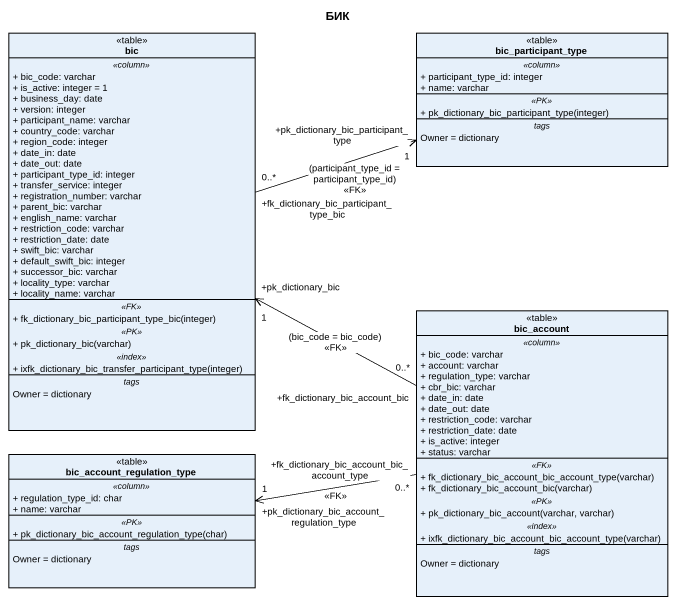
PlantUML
@startuml
title БИК
hide circle
hide empty members
skinparam classAttributeIconSize 0
class bic <<table>> {
  .. <<column>> ..
  + bic_code: varchar
  + is_active: integer = 1
  + business_day: date
  + version: integer
  + participant_name: varchar
  + country_code: varchar
  + region_code: integer
  + date_in: date
  + date_out: date
  + participant_type_id: integer
  + transfer_service: integer
  + registration_number: varchar
  + parent_bic: varchar
  + english_name: varchar
  + restriction_code: varchar
  + restriction_date: date
  + swift_bic: varchar
  + default_swift_bic: integer
  + successor_bic: varchar
  + locality_type: varchar
  + locality_name: varchar
  .. <<FK>> ..
  + fk_dictionary_bic_participant_type_bic(integer)
  .. <<PK>> ..
  + pk_dictionary_bic(varchar)
  .. <<index>> ..
  + ixfk_dictionary_bic_transfer_participant_type(integer)
  -- tags --
  Owner = dictionary
}
class bic_participant_type <<table>> {
  .. <<column>> ..
  + participant_type_id: integer
  + name: varchar
  .. <<PK>> ..
  + pk_dictionary_bic_participant_type(integer)
  -- tags --
  Owner = dictionary
}
class bic_account <<table>> {
  .. <<column>> ..
  + bic_code: varchar
  + account: varchar
  + regulation_type: varchar
  + cbr_bic: varchar
  + date_in: date
  + date_out: date
  + restriction_code: varchar
  + restriction_date: date
  + is_active: integer
  + status: varchar
  .. <<FK>> ..
  + fk_dictionary_bic_account_bic_account_type(varchar)
  + fk_dictionary_bic_account_bic(varchar)
  .. <<PK>> ..
  + pk_dictionary_bic_account(varchar, varchar)
  .. <<index>> ..
  + ixfk_dictionary_bic_account_bic_account_type(varchar)
  -- tags --
  Owner = dictionary
}
class bic_account_regulation_type <<table>> {
  .. <<column>> ..
  + regulation_type_id: char
  + name: varchar
  .. <<PK>> ..
  + pk_dictionary_bic_account_regulation_type(char)
  -- tags --
  Owner = dictionary
}
bic "+fk_dictionary_bic_participant_type_bic\n0..*" -right-> "+pk_dictionary_bic_participant_type\n1" bic_participant_type : (participant_type_id = participant_type_id)\n<<FK>>
bic_account "+fk_dictionary_bic_account_bic\n0..*" -left-> "+pk_dictionary_bic\n1" bic : (bic_code = bic_code)\n<<FK>>
bic_account "+fk_dictionary_bic_account_bic_account_type\n0..*" -left-> "+pk_dictionary_bic_account_regulation_type\n1" bic_account_regulation_type : <<FK>>
@enduml
